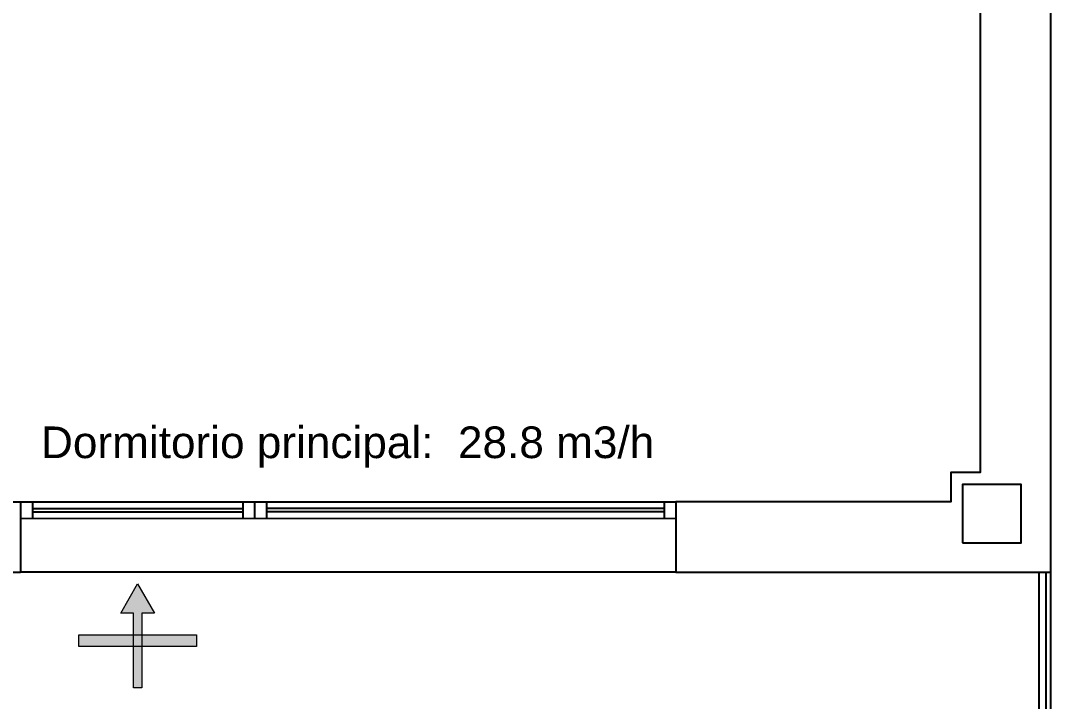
# Model space of a CAD drawing. Header units: millimetres. Extents: x 441156 to 441876, y 4514765 to 4515211.
# Drawn here: x 441345.782 to 441350.182, y 4515143.611 to 4515146.518 of the extents above; entities that cross this region are included whole.
import ezdxf
from ezdxf.enums import TextEntityAlignment as Align

# ---------------------------------------------------------------- set-up
doc = ezdxf.new("R2010")
doc.units = ezdxf.units.MM
for name, color, linetype in [('01_mono PRIMERA', 2, 'Continuous'), ('01_textos', 7, 'Continuous'), ('Instalaciones_ventilación_texto', 7, 'Continuous')]:
    doc.layers.add(name, color=color, linetype=linetype)
doc.styles.add('NIEVES2', font='sanss___.ttf')

# ---------------------------------------------------------------- blocks, each defined once
blk = doc.blocks.new('A$C065C7C63')
at = {"layer": '01_mono PRIMERA', "color": 254}
for p, q in [((17.7072, 7.405, 0), (17.7072, 4.63, 0)), ((12.8772, 4.93, 0), (13.3072, 4.93, 0)), ((13.3072, 4.93, 0), (13.3072, 4.63, 0)), ((13.3072, 4.9299, 0), (16.1072, 4.93, 0)), ((13.3576, 4.93, 0), (13.3576, 4.86, 0)), ((14.2572, 4.93, 0), (14.2572, 4.86, 0)), ((14.3072, 4.93, 0), (14.3072, 4.86, 0)), ((14.3572, 4.93, 0), (14.3572, 4.86, 0)), ((16.0572, 4.93, 0), (16.0572, 4.86, 0)), ((16.1072, 4.93, 0), (16.1072, 4.63, 0)), ((13.3576, 4.902, 0), (14.2572, 4.902, 0)), ((13.3576, 4.888, 0), (14.2572, 4.888, 0)), ((16.0572, 4.902, 0), (14.3572, 4.902, 0)), ((16.0572, 4.888, 0), (14.3572, 4.888, 0)), ((13.3072, 4.86, 0), (16.1072, 4.8599, 0)), ((12.2072, 4.63, 0), (13.3072, 4.63, 0)), ((16.1072, 4.63, 0), (13.3072, 4.63, 0)), ((16.1072, 4.63, 0), (17.7072, 4.63, 0)), ((17.6572, 4.63, 0), (17.6572, 3.05, 0)), ((17.6872, 4.63, 0), (17.6872, 3.02, 0)), ((17.7072, 4.63, 0), (17.7072, 3, 0))]:
    blk.add_line(p, q, dxfattribs=at)
blk.add_lwpolyline([(17.4072, 7.605), (17.4072, 5.055), (17.2822, 5.055), (17.2822, 4.93), (16.1072, 4.93)], dxfattribs=at)
blk.add_lwpolyline([(17.3322, 4.755), (17.5822, 4.755), (17.5822, 5.005), (17.3322, 5.005), (17.3322, 4.755)], close=True, dxfattribs=at)

msp = doc.modelspace()

# ---------------------------------------------------------------- hatches: boundary and pattern name
at = {"layer": 'Instalaciones_ventilación_texto', "lineweight": 0}
for points in [[(441346.26474017, 4515143.66924638), (441346.26467685, 4515143.98736539), (441346.21085973, 4515143.98735468), (441346.2825909, 4515144.11294226), (441346.35437206, 4515143.98738324), (441346.30055494, 4515143.98737253), (441346.30061826, 4515143.66925352)], [(441346.03149763, 4515143.84500257), (441346.03148763, 4515143.89523189), (441346.53378081, 4515143.89533187), (441346.53379081, 4515143.84510255)]]:
    msp.add_hatch(color=10, dxfattribs=at).paths.add_polyline_path(points)

# ---------------------------------------------------------------- linework, layer by layer
at = {"layer": 'Instalaciones_ventilación_texto', "color": 10, "lineweight": 0}
for points in [[(441346.26474017, 4515143.66924638), (441346.26467685, 4515143.98736539), (441346.21085973, 4515143.98735468), (441346.2825909, 4515144.11294226), (441346.35437206, 4515143.98738324), (441346.30055494, 4515143.98737253), (441346.30061826, 4515143.66925352)], [(441346.03149763, 4515143.84500257), (441346.03148763, 4515143.89523189), (441346.53378081, 4515143.89533187), (441346.53379081, 4515143.84510255)]]:
    msp.add_lwpolyline(points, close=True, dxfattribs=at)

# ---------------------------------------------------------------- block references
at = {"layer": '01_mono PRIMERA'}
msp.add_blockref('A$C065C7C63', (441332.47527523, 4515139.53285721), dxfattribs=at)

# ---------------------------------------------------------------- texts
at = {"layer": '01_textos', "style": 'NIEVES2'}
msp.add_text('Dormitorio principal:  28.8 m3/h', height=0.135, rotation=359.99999992, dxfattribs=at).set_placement((441347.17982256, 4515144.65002245, -0.00004143), align=Align.CENTER)

doc.saveas('drawing.dxf')
